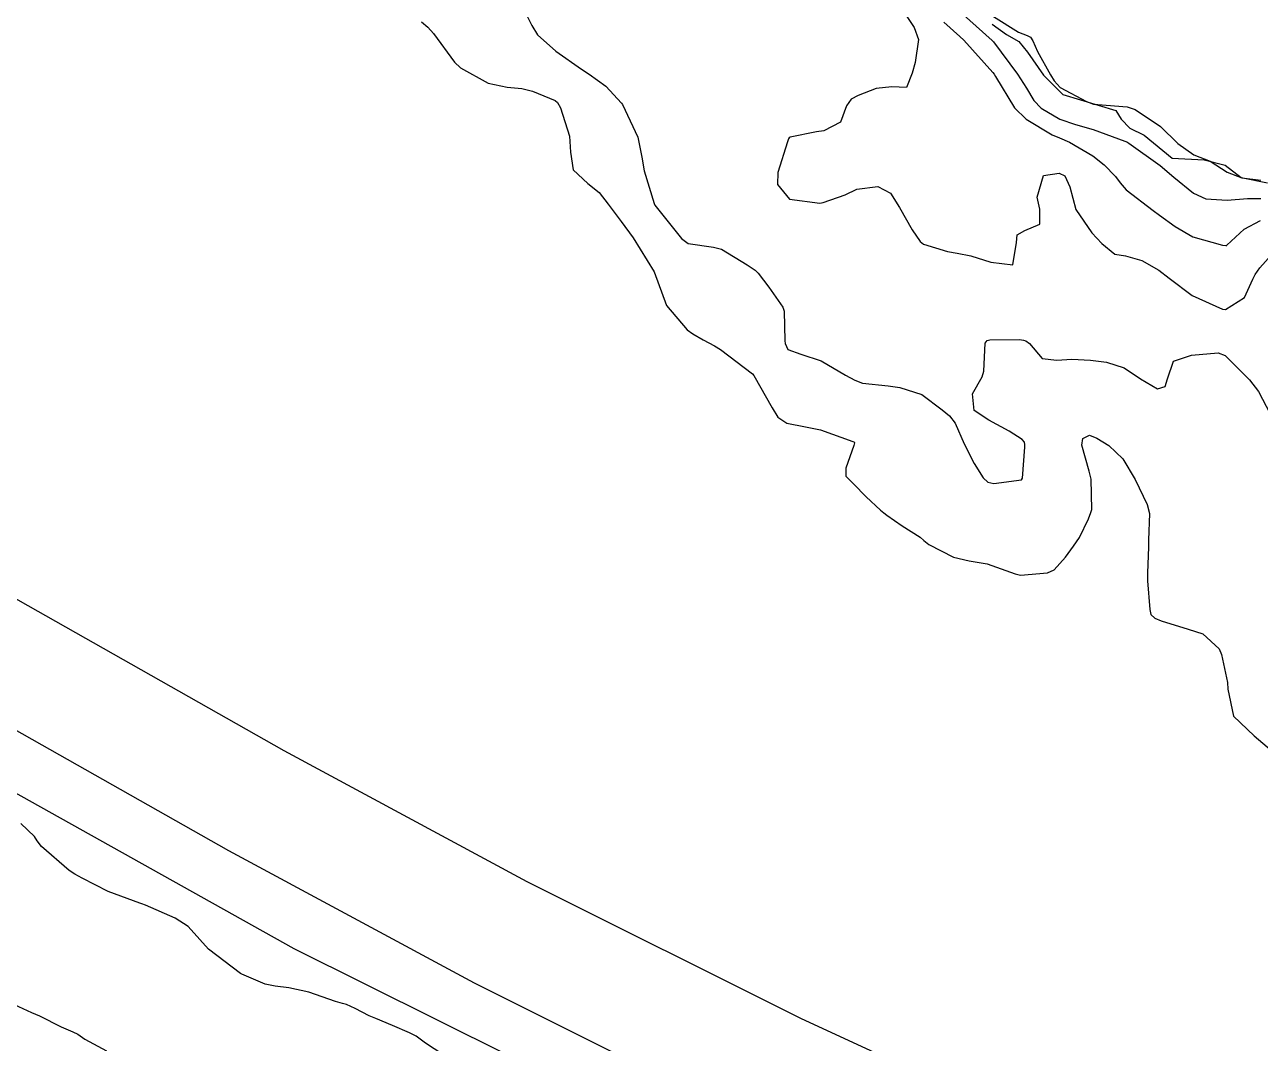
# Model space of a CAD drawing. Header units: metres. Extents: x 307586 to 320046, y 7427249 to 7434250.
# Drawn here: x 311920.1 to 311993.5, y 7431967 to 7432027.5 of the extents above; entities that cross this region are included whole.
import ezdxf

# ---------------------------------------------------------------- set-up
doc = ezdxf.new("R2010")
doc.units = ezdxf.units.M
doc.header["$MEASUREMENT"] = 0
for name, color, linetype in [('Curvas de Nivel 1m', 11, 'Continuous'), ('Curvas de Nivel 5m', 15, 'Continuous'), ('Divisa', 42, 'FENCELINE2'), ('Hidrografia', 140, 'Continuous'), ('Vias Primárias', 230, 'Continuous')]:
    doc.layers.add(name, color=color, linetype=linetype)
doc.linetypes.add('FENCELINE2', pattern='A,0.25,-0.1,[132,ltypeshp.shx,S=0.1,R=0,X=-0.1,Y=0],-0.1,1', length=1.45)

msp = doc.modelspace()

# ---------------------------------------------------------------- linework, layer by layer
at = {"layer": 'Curvas de Nivel 1m', "flags": 128}
for points, elevation in [([(311949.659, 7432028.561), (311950.198, 7432027.451), (311950.545, 7432026.896), (311951.629, 7432025.933), (311953.156, 7432024.865), (311953.61, 7432024.564), (311954.596, 7432023.838), (311955.544, 7432022.831), (311955.592, 7432022.756), (311956.501, 7432020.821), (311956.749, 7432019.62), (311956.883, 7432018.817), (311957.468, 7432016.866), (311957.5, 7432016.81), (311957.522, 7432016.775), (311959.103, 7432014.794), (311959.49, 7432014.505), (311961.004, 7432014.283), (311961.487, 7432014.152), (311962.996, 7432013.226), (311963.475, 7432012.908), (311963.568, 7432012.832), (311963.657, 7432012.737), (311964.285, 7432011.904), (311965.128, 7432010.715), (311965.2, 7432010.473), (311965.241, 7432008.713), (311965.265, 7432008.556), (311965.418, 7432008.19), (311966.199, 7432007.918), (311967.411, 7432007.525), (311968.858, 7432006.675), (311969.398, 7432006.369), (311969.86, 7432006.199), (311971.394, 7432006.035), (311972.089, 7432005.937), (311973.386, 7432005.52), (311974.597, 7432004.602), (311975.035, 7432004.26), (311975.365, 7432003.81), (311975.911, 7432002.584), (311976.495, 7432001.419), (311977.03, 7432000.573), (311977.32, 7432000.318), (311977.658, 7432000.228), (311979.322, 7432000.45), (311979.377, 7432000.549), (311979.51, 7432002.388), (311979.512, 7432002.548), (311979.486, 7432002.68), (311979.356, 7432002.84), (311978.586, 7432003.333), (311977.367, 7432003.998), (311976.5, 7432004.579), (311976.407, 7432005.561), (311976.972, 7432006.574), (311977.067, 7432006.913), (311977.155, 7432008.573), (311977.262, 7432008.734), (311977.425, 7432008.768), (311979.187, 7432008.791), (311979.425, 7432008.755), (311979.578, 7432008.701), (311979.795, 7432008.544), (311980.546, 7432007.665), (311981.413, 7432007.552), (311982.304, 7432007.621), (311983.414, 7432007.569), (311984.375, 7432007.448), (311985.409, 7432007.104), (311986.391, 7432006.46), (311987.394, 7432005.854), (311987.846, 7432005.996), (311987.998, 7432006.444), (311988.349, 7432007.505), (311989.417, 7432007.865), (311991.008, 7432007.996), (311991.417, 7432007.842), (311992.872, 7432006.385), (311993.393, 7432005.707), (311994.094, 7432004.369)], 718), ([(311972.059, 7432028.636), (311972.941, 7432027.336), (311973.198, 7432026.624), (311972.987, 7432025.262), (311972.823, 7432024.628), (311972.472, 7432023.763), (311971.605, 7432023.813), (311970.667, 7432023.717), (311969.599, 7432023.298), (311969.187, 7432023.084), (311968.914, 7432022.677), (311968.552, 7432021.706), (311967.571, 7432021.199), (311967.128, 7432021.136), (311965.564, 7432020.813), (311965.499, 7432020.775), (311965.46, 7432020.712), (311965.396, 7432020.547), (311964.832, 7432018.721), (311964.817, 7432018.003), (311965.527, 7432017.129), (311967.317, 7432016.9), (311967.525, 7432016.929), (311968.822, 7432017.385), (311969.533, 7432017.719), (311970.772, 7432017.888), (311971.531, 7432017.491), (311972.052, 7432016.635), (311972.815, 7432015.315), (311973.291, 7432014.622), (311973.491, 7432014.453), (311974.91, 7432014.022), (311975.486, 7432013.918), (311976.308, 7432013.758), (311977.481, 7432013.385), (311978.8, 7432013.237), (311979.014, 7432014.555), (311979.045, 7432015.009), (311979.504, 7432015.269), (311980.396, 7432015.651), (311980.406, 7432016.537), (311980.247, 7432017.256), (311980.628, 7432018.534), (311981.545, 7432018.679), (311981.883, 7432018.517), (311982.183, 7432017.867), (311982.539, 7432016.51), (311983.502, 7432015.137), (311984.084, 7432014.491), (311984.868, 7432013.86), (311985.486, 7432013.759), (311986.46, 7432013.484), (311987.477, 7432012.902), (311988.087, 7432012.444), (311989.458, 7432011.404), (311991.263, 7432010.585), (311991.446, 7432010.576), (311992.574, 7432011.277), (311993.066, 7432012.384), (311993.201, 7432012.657), (311993.48, 7432013.046), (311994.649, 7432014.363)], 717), ([(311943.65, 7432027.671), (311944.028, 7432027.356), (311944.357, 7432026.969), (311945.618, 7432025.277), (311945.969, 7432024.946), (311947.604, 7432024.021), (311948.741, 7432023.779), (311949.601, 7432023.703), (311950.241, 7432023.542), (311951.594, 7432022.994), (311951.74, 7432022.879), (311951.907, 7432022.558), (311952.44, 7432020.871), (311952.494, 7432019.93), (311952.667, 7432018.869), (311953.535, 7432018.069), (311954.203, 7432017.523), (311954.741, 7432016.842), (311955.507, 7432015.801), (311956.224, 7432014.823), (311957.473, 7432012.81), (311958.22, 7432010.802), (311959.429, 7432009.374), (311959.771, 7432009.13), (311960.398, 7432008.775), (311961.07, 7432008.416), (311961.417, 7432008.204), (311963.332, 7432006.741), (311963.402, 7432006.652), (311964.493, 7432004.723), (311964.823, 7432004.173), (311965.364, 7432003.815), (311966.465, 7432003.596), (311967.36, 7432003.411), (311969.291, 7432002.733), (311969.353, 7432002.702), (311969.375, 7432002.691), (311969.383, 7432002.67), (311969.382, 7432002.64), (311969.35, 7432002.481), (311968.863, 7432001.142), (311968.873, 7432000.675), (311969.318, 7432000.214), (311970.085, 7431999.433), (311970.934, 7431998.646), (311971.138, 7431998.479), (311971.3, 7431998.348), (311972.213, 7431997.712), (311973.287, 7431997.036), (311973.516, 7431996.847), (311973.812, 7431996.612), (311975.272, 7431995.861), (311976.206, 7431995.643), (311977.266, 7431995.448), (311978.94, 7431994.871), (311979.256, 7431994.786), (311980.856, 7431994.929), (311981.262, 7431995.096), (311981.93, 7431995.857), (311982.406, 7431996.509), (311982.762, 7431997.031), (311983.299, 7431998.14), (311983.431, 7431998.498), (311983.484, 7431998.676), (311983.454, 7432000.498), (311983.33, 7432000.961), (311982.905, 7432002.504), (311982.962, 7432002.899), (311983.359, 7432003.1), (311983.796, 7432002.932), (311984.511, 7432002.483), (311985.341, 7432001.694), (311986.068, 7432000.463), (311986.787, 7431998.976), (311986.92, 7431998.454), (311986.871, 7431996.87), (311986.868, 7431996.454), (311986.801, 7431994.913), (311986.807, 7431994.454), (311986.948, 7431992.741), (311986.999, 7431992.452), (311987.231, 7431992.229), (311987.611, 7431992.065), (311989.224, 7431991.574), (311990.091, 7431991.287), (311991.068, 7431990.402), (311991.208, 7431990.067), (311991.557, 7431988.396), (311991.571, 7431988.004), (311991.91, 7431986.393), (311993.146, 7431985.23), (311994.179, 7431984.364)], 719), ([(311974.695, 7432027.646), (311975.645, 7432026.793), (311975.882, 7432026.588), (311977.614, 7432024.655), (311977.678, 7432024.569), (311977.762, 7432024.418), (311978.888, 7432022.557), (311979.583, 7432021.885), (311981.132, 7432020.964), (311981.567, 7432020.77), (311982.16, 7432020.514), (311983.555, 7432019.701), (311984.228, 7432019.168), (311984.9, 7432018.48), (311985.172, 7432018.108), (311985.535, 7432017.678), (311987.137, 7432016.454), (311987.519, 7432016.183), (311988.445, 7432015.505), (311989.5, 7432014.893), (311991.264, 7432014.403), (311991.465, 7432014.372), (311991.493, 7432014.372), (311991.509, 7432014.384), (311991.524, 7432014.4), (311992.541, 7432015.356), (311993.515, 7432015.86)], 716), ([(311977.657, 7432027.992), (311979.141, 7432027.062), (311979.646, 7432026.855), (311979.848, 7432026.75), (311979.982, 7432026.545), (311980.261, 7432025.913), (311981.04, 7432024.529), (311981.255, 7432024.17), (311981.605, 7432023.77), (311983.172, 7432022.93), (311983.596, 7432022.785), (311983.85, 7432022.751), (311985.594, 7432022.627), (311986.069, 7432022.465), (311987.578, 7432021.451), (311988.597, 7432020.44), (311989.556, 7432019.757), (311990.525, 7432019.387), (311991.546, 7432018.745), (311992.411, 7432018.391), (311993.542, 7432018.266)], 714), ([(311944.913, 7431966.288), (311943.887, 7431966.966), (311943.329, 7431967.376), (311942.929, 7431967.576), (311941.915, 7431968.009), (311940.937, 7431968.435), (311940.531, 7431968.598), (311939.695, 7431969.019), (311939.181, 7431969.262), (311938.946, 7431969.329), (311938.532, 7431969.449), (311936.952, 7431969.998), (311935.755, 7431970.262), (311934.956, 7431970.35), (311934.344, 7431970.466), (311932.963, 7431971.061), (311932.891, 7431971.101), (311930.984, 7431972.548), (311930.469, 7431973.128), (311929.769, 7431973.907), (311929.005, 7431974.401), (311927.248, 7431975.168), (311927.014, 7431975.254), (311926.898, 7431975.288), (311925.025, 7431975.985), (311923.471, 7431976.779), (311923.04, 7431977.006), (311922.7, 7431977.223), (311921.057, 7431978.658), (311920.809, 7431978.992), (311920.65, 7431979.246), (311919.826, 7431980.014)], 719), ([(311919.431, 7431969.263), (311920.471, 7431968.78), (311920.936, 7431968.583), (311922.219, 7431967.938), (311922.927, 7431967.636), (311923.214, 7431967.504), (311923.632, 7431967.209), (311924.913, 7431966.507)], 719)]:
    msp.add_lwpolyline(points, dxfattribs=dict(at, elevation=elevation))
at = {"layer": 'Curvas de Nivel 5m', "elevation": 715, "flags": 128}
msp.add_lwpolyline([(311975.66, 7432028.257), (311977.57, 7432026.571), (311977.642, 7432026.49), (311979.079, 7432024.555), (311979.605, 7432023.728), (311980.044, 7432022.99), (311980.482, 7432022.537), (311981.583, 7432021.883), (311982.524, 7432021.566), (311983.575, 7432021.276), (311985.458, 7432020.578), (311985.564, 7432020.537), (311985.691, 7432020.469), (311987.55, 7432019.125), (311988.374, 7432018.442), (311989.534, 7432017.496), (311990.269, 7432017.158), (311991.53, 7432017.064), (311992.751, 7432017.168), (311993.531, 7432017.172)], dxfattribs=at)
at = {"layer": 'Divisa'}
msp.add_lwpolyline([(311893.876, 7431996.178), (311936.055, 7431972.588), (311974.352, 7431953.537), (312006.148, 7431940.43), (312020.186, 7431935.77), (312044.903, 7431927.979), (312073.171, 7431920.365), (312100.001, 7431914.994), (312126.043, 7431911.277), (312180.03, 7431906.534), (312227.759, 7431906.149), (312251.151, 7431909.983)], dxfattribs=at)
at = {"layer": 'Hidrografia'}
msp.add_lwpolyline([(311977.575, 7432027.542), (311978.414, 7432026.913), (311979.149, 7432026.493), (311979.674, 7432025.864), (311980.618, 7432024.501), (311981.772, 7432023.347), (311982.821, 7432023.032), (311984.92, 7432022.403), (311985.235, 7432021.879), (311985.759, 7432021.354), (311986.599, 7432020.935), (311988.278, 7432019.571), (311990.167, 7432019.466), (311991.426, 7432019.152), (311992.37, 7432018.418), (311993.944, 7432018.103)], dxfattribs=at)
at = {"layer": 'Vias Primárias'}
for points in [[(311901.573, 7432003.545), (311935.468, 7431984.369), (311949.91, 7431976.578), (311966.217, 7431968.429), (311979.052, 7431962.516), (311992.961, 7431956.662), (312013.543, 7431948.567), (312031.444, 7431942.45), (312039.582, 7431939.947), (312044.903, 7431938.316), (312049.527, 7431936.887), (312058.396, 7431934.335), (312075.88, 7431929.692), (312087.974, 7431927.341), (312107.047, 7431923.938), (312127.833, 7431921.191), (312163.264, 7431917.92)], [(311898.126, 7431997.682), (311932.179, 7431978.417), (311946.775, 7431970.543), (311963.274, 7431962.298), (311976.31, 7431956.292), (311990.398, 7431950.364), (312011.198, 7431942.182), (312029.345, 7431935.981), (312037.583, 7431933.448), (312044.903, 7431931.203), (312059.208, 7431926.909), (312073.745, 7431923.364), (312097.322, 7431918.843), (312122.222, 7431915.209), (312140.123, 7431913.257), (312166.709, 7431910.953), (312180.899, 7431909.977), (312190.639, 7431909.181), (312203.315, 7431908.826), (312214.118, 7431908.826), (312225.817, 7431909.448), (312237.247, 7431910.955), (312244.521, 7431912.018), (312255.324, 7431913.7)]]:
    msp.add_lwpolyline(points, dxfattribs=at)

doc.saveas('drawing.dxf')
